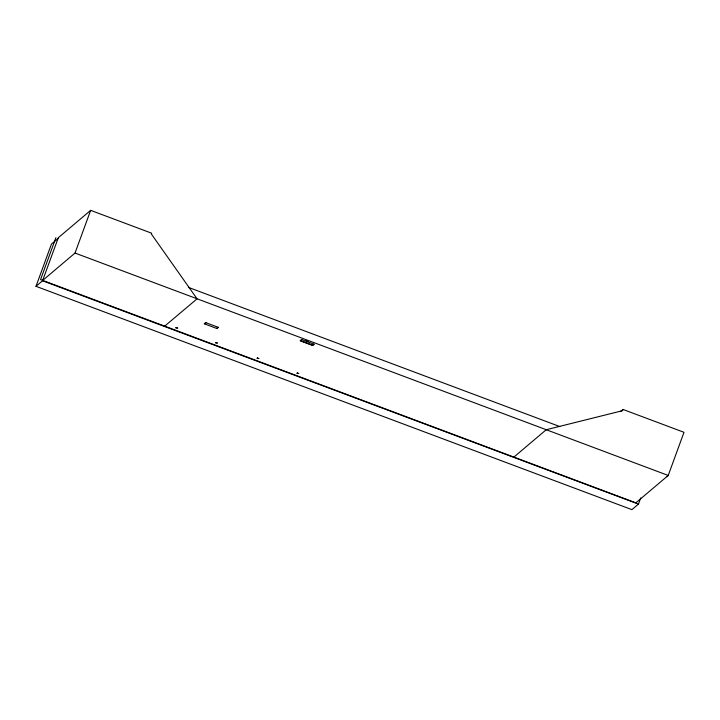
<?xml version="1.0" encoding="UTF-8"?>
<svg xmlns="http://www.w3.org/2000/svg" width="720" height="720" viewBox="0 0 720 720"><rect width="100%" height="100%" fill="white"/><g stroke="black" fill="none" stroke-linecap="round" stroke-linejoin="round"><path stroke-width="1.08" d="M640.737 497.916L638.469 504.099L631.917 509.652L36 286.326L51.462 244.062L58.023 238.509M55.899 237.69L40.563 279.594L635.85 502.839L668.214 475.452L684 432.306L622.998 409.446L620.451 411.606M36 286.326L42.552 280.773L58.311 237.717L90.648 210.348L151.65 233.208L151.353 234L197.019 298.773L668.214 475.452L666.891 476.676M42.687 280.422L75.024 253.053L90.648 210.348M622.998 409.446L622.548 410.679L546.219 429.732M164.61 326.205L197.1 298.8L75.024 253.053M204.642 323.883L205.956 322.776M216.639 328.383L217.953 327.267M301.851 339.696L300.537 340.803L312.534 345.303L313.848 344.187M513.882 457.101L546.291 429.669M188.451 287.388L559.782 426.555M305.982 340.839L307.98 341.586M42.552 280.773L638.469 504.099M205.641 322.605L204.255 323.784L216.954 328.545L218.349 327.366L205.641 322.605M301.536 339.525L300.15 340.704L312.849 345.465L314.235 344.286L301.536 339.525M176.202 327.528L175.68 327.906L177.723 328.095L176.202 327.528M216.09 342.531L215.568 342.909L217.521 343.071L216.09 342.531M257.436 357.966L256.923 358.353L258.957 358.542L257.436 357.966M297.324 372.978L296.802 373.356L298.755 373.509L297.324 372.978"/></g></svg>
